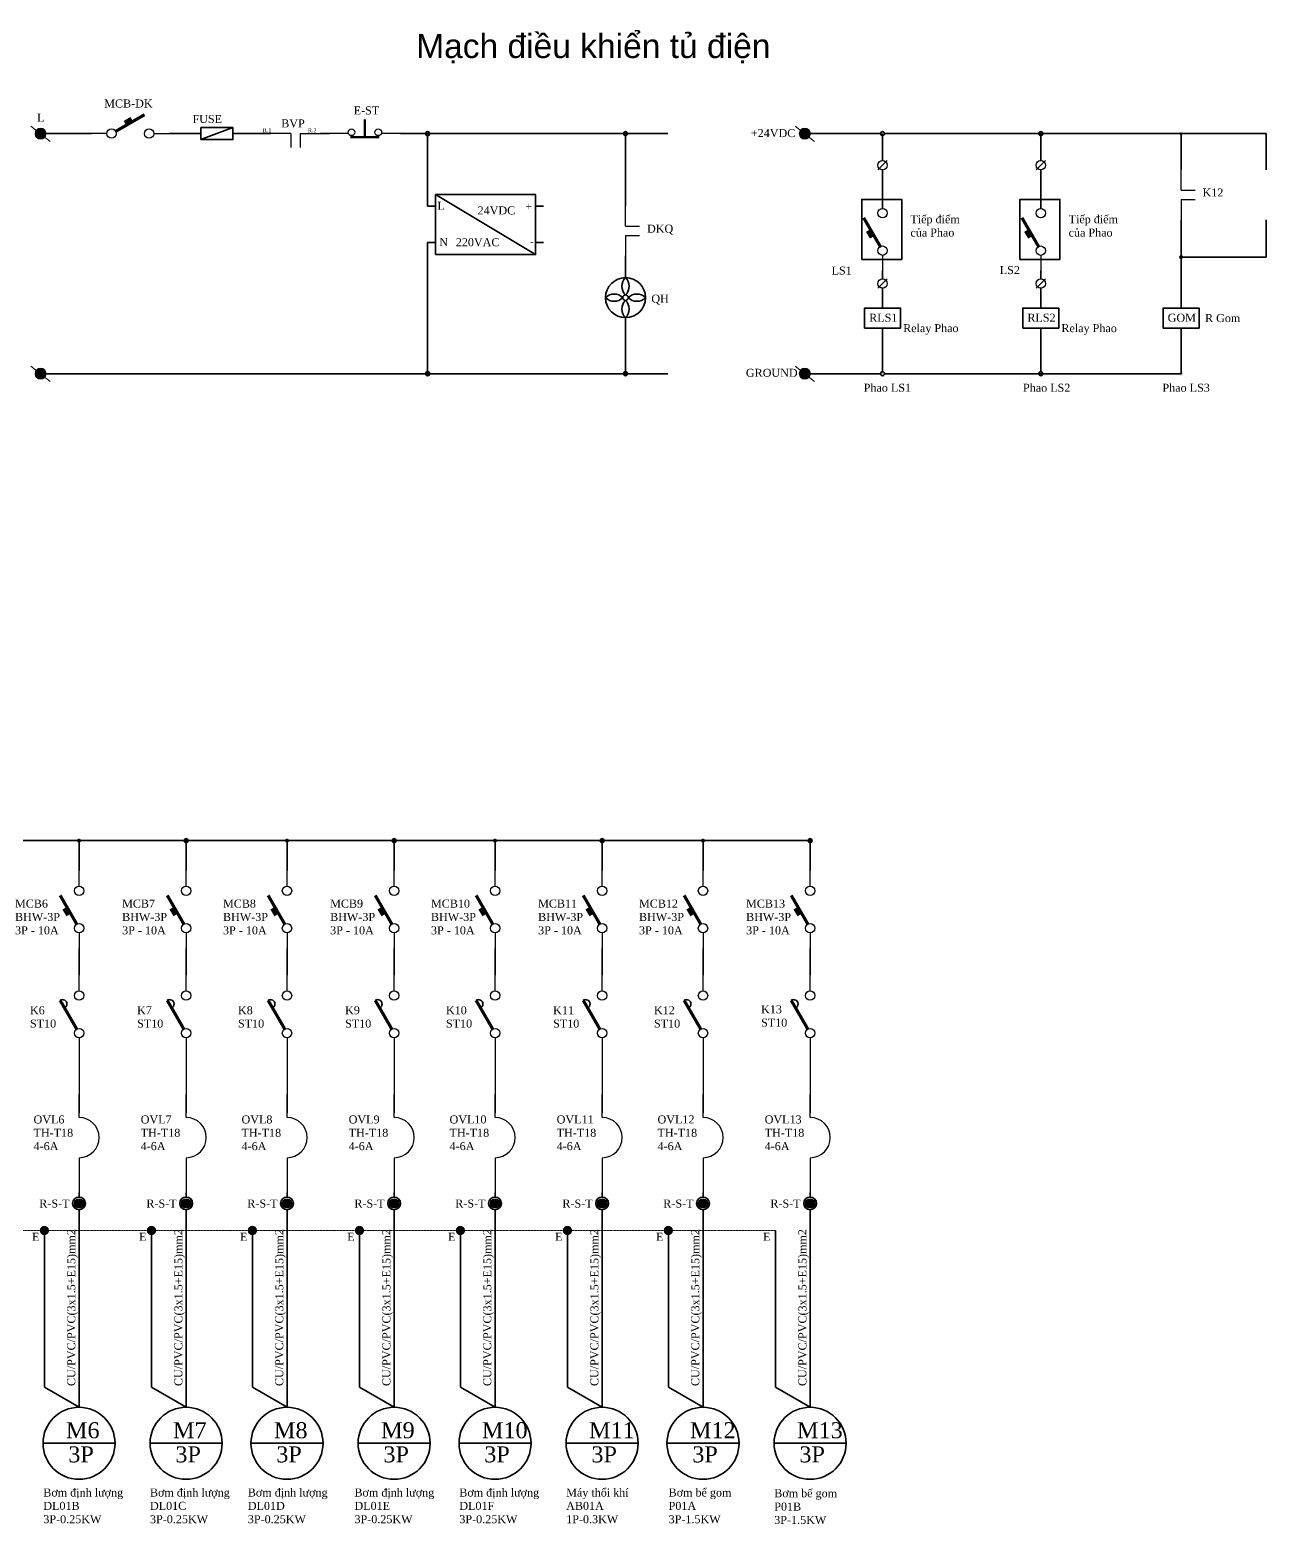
# Model space of a CAD drawing. Header units: millimetres. Extents: x 0 to 19090, y 0 to 12100.
# Drawn here: x 7536 to 10625, y 8278 to 12012 of the extents above; entities that cross this region are included whole.
import ezdxf

# ---------------------------------------------------------------- set-up
doc = ezdxf.new("R2010")
doc.units = ezdxf.units.MM
doc.header["$MEASUREMENT"] = 0
doc.linetypes.add('DASHED', pattern=[0.75, 0.5, -0.25])
doc.linetypes.add('HIDDEN', pattern=[0.375, 0.25, -0.125])
for name, color, linetype in [('0---TBD', 2, 'Continuous'), ('1-DAY', 4, 'DASHED'), ('CHUTO', 3, 'Continuous'), ('MANH', 8, 'Continuous'), ('PHU KIEN', 7, 'Continuous'), ('TBD', 2, 'Continuous')]:
    doc.layers.add(name, color=color, linetype=linetype)
for name, color, linetype, lineweight in [('0---TBD---SD', 2, 'Continuous', 25), ('MAIN', 3, 'Continuous', 15), ('NetDam', 7, 'Continuous', 35), ('NetManh', 7, 'HIDDEN', 13)]:
    doc.layers.add(name, color=color, linetype=linetype, lineweight=lineweight)
doc.styles.get("Standard").update_dxf_attribs({"font": 'arial.ttf'})

# ---------------------------------------------------------------- blocks, each defined once
blk = doc.blocks.new('Nguon24v')
at = {"layer": 'NetDam', "color": 0}
for p, q in [((4330.5, 2590), (4580.5, 2440)), ((4330.5, 2561), (4310.5, 2561)), ((4580.5, 2561), (4600.5, 2561)), ((4330.5, 2470), (4310.5, 2470)), ((4580.5, 2470), (4600.5, 2470))]:
    blk.add_line(p, q, dxfattribs=at)
blk.add_lwpolyline([(4330.5, 2440), (4580.5, 2440), (4580.5, 2590), (4330.5, 2590)], close=True, dxfattribs=at)
at = {"char_height": 20, "attachment_point": 1}
for s, insert in [('{\\fTimes New Roman|b0|i0|c0|p18;L}', (4335, 2571.8)), ('{\\fTimes New Roman|b0|i0|c0|p18;24VDC}', (4435.5, 2560.3)), ('{\\fTimes New Roman|b0|i0|c0|p18;+}', (4555, 2569.8)), ('{\\fTimes New Roman|b0|i0|c0|p18;N}', (4339.5, 2481.3)), ('{\\fTimes New Roman|b0|i0|c0|p18;220VAC}', (4381, 2480.9)), ('{\\fTimes New Roman|b0|i0|c0|p18;-}', (4565.8, 2483.4))]:
    blk.add_mtext_dynamic_manual_height_columns(s, width=136, gutter_width=1, heights=[0], dxfattribs=dict(at, insert=insert))
blk = doc.blocks.new('Nguon24VDC')
at = {"layer": 'NetDam', "color": 0}
blk.add_blockref('Nguon24v', (0, 0), dxfattribs=at)
blk = doc.blocks.new('di2')
at = {"layer": 'TBD', "color": 0}
for p, q in [((0, 500), (0, 625)), ((0, 125), (0, 0))]:
    blk.add_line(p, q, dxfattribs=at)
for points, const_width in [([(-18, 195), (-151, 425)], 25), ([(-88, 266), (-120, 320)], 30)]:
    blk.add_lwpolyline(points, dxfattribs=dict(at, const_width=const_width))
for centre in [(0, 462), (0, 162)]:
    blk.add_circle(centre, 37.5, dxfattribs=at)
blk = doc.blocks.new('TDM')
at = {"layer": '0---TBD---SD', "color": 7}
for p, q in [((334849, 442398), (334849, 442782)), ((334849, 442398), (335027, 442398)), ((334938, 442398), (335115, 442398)), ((334849, 442221), (334849, 441837)), ((334849, 442221), (335027, 442221)), ((334938, 442221), (335115, 442221))]:
    blk.add_line(p, q, dxfattribs=at)

msp = doc.modelspace()

# ---------------------------------------------------------------- hatches: boundary and pattern name
at = {"layer": 'NetDam'}
h = msp.add_hatch(color=256, dxfattribs=at)
h.dxf.hatch_style = 1
h.paths.add_polyline_path([(7551.5, 11760.7), (7572.9, 11743.5, 0.179913), (7576.2, 11752.5, 0.722077)])
h.paths.add_polyline_path([(7551.5, 11760.7, 0.161389), (7548.8, 11752.5, 0.695041), (7572.9, 11743.5)])
h = msp.add_hatch(color=256, dxfattribs=at)
h.dxf.hatch_style = 1
h.paths.add_polyline_path([(9461.3, 11760.7), (9482.7, 11743.5, 0.179913), (9486.1, 11752.5, 0.722077)])
h.paths.add_polyline_path([(9461.3, 11760.7, 0.161389), (9458.6, 11752.5, 0.695041), (9482.7, 11743.5)])
h = msp.add_hatch(color=256, dxfattribs=at)
h.dxf.hatch_style = 1
h.paths.add_polyline_path([(8529.7, 11157.5), (8529.7, 11152.5), (8534.7, 11152.5, 0.414214)])
h.paths.add_polyline_path([(8534.7, 11152.5), (8524.7, 11152.5, 1)])
h.paths.add_polyline_path([(8529.7, 11157.5, 0.414214), (8524.7, 11152.5), (8529.7, 11152.5)])
h.paths.add_polyline_path([(9024.3, 11157.5, 0.414214), (9019.3, 11152.5), (9024.3, 11152.5)])
h.paths.add_polyline_path([(9024.3, 11157.5), (9024.3, 11152.5), (9029.3, 11152.5, 0.414214)])
h.paths.add_polyline_path([(9029.3, 11152.5), (9019.3, 11152.5, 1)])
h.paths.add_polyline_path([(9019.3, 11752.5), (9029.3, 11752.5, 1)])
h.paths.add_polyline_path([(9024.3, 11752.5), (9019.3, 11752.5, 0.414214), (9024.3, 11747.5)])
h.paths.add_polyline_path([(9029.3, 11752.5), (9024.3, 11752.5), (9024.3, 11747.5, 0.414214)])
h.paths.add_polyline_path([(8524.7, 11752.5), (8534.7, 11752.5, 1)])
h.paths.add_polyline_path([(8529.7, 11752.5), (8524.7, 11752.5, 0.414214), (8529.7, 11747.5)])
h.paths.add_polyline_path([(8534.7, 11752.5), (8529.7, 11752.5), (8529.7, 11747.5, 0.414214)])
h = msp.add_hatch(color=256, dxfattribs=at)
h.dxf.hatch_style = 1
h.paths.add_polyline_path([(9671.6, 11152.5, 1), (9661.6, 11152.5, 1)])
h.paths.add_polyline_path([(9671.6, 11752.5, 1), (9661.6, 11752.5, 1)])
h = msp.add_hatch(color=256, dxfattribs=at)
h.dxf.hatch_style = 1
h.paths.add_polyline_path([(10067, 11152.5, 1), (10057, 11152.5, 1)])
h.paths.add_polyline_path([(10067, 11752.5, 1), (10057, 11752.5, 1)])
h = msp.add_hatch(color=256, dxfattribs=at)
h.dxf.hatch_style = 1
h.paths.add_polyline_path([(10417.5, 11152.5, 1), (10407.5, 11152.5, 1)])
h.paths.add_polyline_path([(10417.5, 11752.5, 1), (10407.5, 11752.5, 1)])
h = msp.add_hatch(color=256, dxfattribs=at)
h.dxf.hatch_style = 1
h.paths.add_polyline_path([(10417.5, 11152.5, 1), (10407.5, 11152.5, 1)])
h.paths.add_polyline_path([(10417.5, 11752.5, 1), (10407.5, 11752.5, 1)])
h = msp.add_hatch(color=256, dxfattribs=at)
h.dxf.hatch_style = 1
h.paths.add_polyline_path([(10417.5, 11444, 1), (10407.5, 11444, 1)])
h = msp.add_hatch(color=256, dxfattribs=at)
h.dxf.hatch_style = 1
h.paths.add_polyline_path([(7551.5, 11160.7), (7572.9, 11143.5, 0.179913), (7576.2, 11152.5, 0.722077)])
h.paths.add_polyline_path([(7551.5, 11160.7, 0.161389), (7548.8, 11152.5, 0.695041), (7572.9, 11143.5)])
h = msp.add_hatch(color=256, dxfattribs=at)
h.dxf.hatch_style = 1
h.paths.add_polyline_path([(9461.3, 11160.7), (9482.7, 11143.5, 0.179913), (9486.1, 11152.5, 0.722077)])
h.paths.add_polyline_path([(9461.3, 11160.7, 0.161389), (9458.6, 11152.5, 0.695041), (9482.7, 11143.5)])
h = msp.add_hatch(color=256, dxfattribs=at)
h.dxf.hatch_style = 1
h.paths.add_polyline_path([(7653.7, 9985.5), (7663.7, 9985.5, 1)])
h.paths.add_polyline_path([(7663.7, 9985.5), (7658.7, 9985.5), (7658.7, 9980.5, 0.414214)])
h.paths.add_polyline_path([(7658.7, 9985.5), (7653.7, 9985.5, 0.414214), (7658.7, 9980.5)])
h = msp.add_hatch(color=256, dxfattribs=at)
h.dxf.hatch_style = 1
h.paths.add_polyline_path([(7921.4, 9985.5), (7931.4, 9985.5, 1)])
h.paths.add_polyline_path([(7931.4, 9985.5), (7926.4, 9985.5), (7926.4, 9980.5, 0.414214)])
h.paths.add_polyline_path([(7926.4, 9985.5), (7921.4, 9985.5, 0.414214), (7926.4, 9980.5)])
h = msp.add_hatch(color=256, dxfattribs=at)
h.dxf.hatch_style = 1
h.paths.add_polyline_path([(8173.4, 9985.5), (8183.4, 9985.5, 1)])
h.paths.add_polyline_path([(8183.4, 9985.5), (8178.4, 9985.5), (8178.4, 9980.5, 0.414214)])
h.paths.add_polyline_path([(8178.4, 9985.5), (8173.4, 9985.5, 0.414214), (8178.4, 9980.5)])
h = msp.add_hatch(color=256, dxfattribs=at)
h.dxf.hatch_style = 1
h.paths.add_polyline_path([(8441.1, 9985.5), (8451.1, 9985.5, 1)])
h.paths.add_polyline_path([(8451.1, 9985.5), (8446.1, 9985.5), (8446.1, 9980.5, 0.414214)])
h.paths.add_polyline_path([(8446.1, 9985.5), (8441.1, 9985.5, 0.414214), (8446.1, 9980.5)])
h = msp.add_hatch(color=256, dxfattribs=at)
h.dxf.hatch_style = 1
h.paths.add_polyline_path([(8693.2, 9985.5), (8703.2, 9985.5, 1)])
h.paths.add_polyline_path([(8703.2, 9985.5), (8698.2, 9985.5), (8698.2, 9980.5, 0.414214)])
h.paths.add_polyline_path([(8698.2, 9985.5), (8693.2, 9985.5, 0.414214), (8698.2, 9980.5)])
h = msp.add_hatch(color=256, dxfattribs=at)
h.dxf.hatch_style = 1
h.paths.add_polyline_path([(8960.8, 9985.5), (8970.8, 9985.5, 1)])
h.paths.add_polyline_path([(8970.8, 9985.5), (8965.8, 9985.5), (8965.8, 9980.5, 0.414214)])
h.paths.add_polyline_path([(8965.8, 9985.5), (8960.8, 9985.5, 0.414214), (8965.8, 9980.5)])
h = msp.add_hatch(color=256, dxfattribs=at)
h.dxf.hatch_style = 1
h.paths.add_polyline_path([(9212.9, 9985.5), (9222.9, 9985.5, 1)])
h.paths.add_polyline_path([(9222.9, 9985.5), (9217.9, 9985.5), (9217.9, 9980.5, 0.414214)])
h.paths.add_polyline_path([(9217.9, 9985.5), (9212.9, 9985.5, 0.414214), (9217.9, 9980.5)])
h = msp.add_hatch(color=256, dxfattribs=at)
h.dxf.hatch_style = 1
h.paths.add_polyline_path([(9480.6, 9985.5), (9490.6, 9985.5, 1)])
h.paths.add_polyline_path([(9490.6, 9985.5), (9485.6, 9985.5), (9485.6, 9980.5, 0.414214)])
h.paths.add_polyline_path([(9485.6, 9985.5), (9480.6, 9985.5, 0.414214), (9485.6, 9980.5)])
h = msp.add_hatch(color=256, dxfattribs=at)
h.dxf.hatch_style = 1
h.paths.add_polyline_path([(7670.4, 9079, 1), (7647, 9079, 1)])
h = msp.add_hatch(color=256, dxfattribs=at)
h.dxf.hatch_style = 1
h.paths.add_polyline_path([(7938.1, 9079, 1), (7914.6, 9079, 1)])
h = msp.add_hatch(color=256, dxfattribs=at)
h.dxf.hatch_style = 1
h.paths.add_polyline_path([(8190.2, 9079, 1), (8166.7, 9079, 1)])
h = msp.add_hatch(color=256, dxfattribs=at)
h.dxf.hatch_style = 1
h.paths.add_polyline_path([(8457.8, 9079, 1), (8434.4, 9079, 1)])
h = msp.add_hatch(color=256, dxfattribs=at)
h.dxf.hatch_style = 1
h.paths.add_polyline_path([(8709.9, 9079, 1), (8686.5, 9079, 1)])
h = msp.add_hatch(color=256, dxfattribs=at)
h.dxf.hatch_style = 1
h.paths.add_polyline_path([(8977.6, 9079, 1), (8954.1, 9079, 1)])
h = msp.add_hatch(color=256, dxfattribs=at)
h.dxf.hatch_style = 1
h.paths.add_polyline_path([(9229.6, 9079, 1), (9206.2, 9079, 1)])
h = msp.add_hatch(color=256, dxfattribs=at)
h.dxf.hatch_style = 1
h.paths.add_polyline_path([(9497.3, 9079, 1), (9473.8, 9079, 1)])
h = msp.add_hatch(color=256, dxfattribs=at)
h.dxf.hatch_style = 1
h.paths.add_polyline_path([(7583.8, 9011.3, 1), (7560.4, 9011.3, 1)])
h = msp.add_hatch(color=256, dxfattribs=at)
h.dxf.hatch_style = 1
h.paths.add_polyline_path([(7851.5, 9011.3, 1), (7828, 9011.3, 1)])
h = msp.add_hatch(color=256, dxfattribs=at)
h.dxf.hatch_style = 1
h.paths.add_polyline_path([(8103.6, 9011.3, 1), (8080.1, 9011.3, 1)])
h = msp.add_hatch(color=256, dxfattribs=at)
h.dxf.hatch_style = 1
h.paths.add_polyline_path([(8371.2, 9011.3, 1), (8347.8, 9011.3, 1)])
h = msp.add_hatch(color=256, dxfattribs=at)
h.dxf.hatch_style = 1
h.paths.add_polyline_path([(8623.3, 9011.3, 1), (8599.9, 9011.3, 1)])
h = msp.add_hatch(color=256, dxfattribs=at)
h.dxf.hatch_style = 1
h.paths.add_polyline_path([(8890.9, 9011.3, 1), (8867.5, 9011.3, 1)])
h = msp.add_hatch(color=256, dxfattribs=at)
h.dxf.hatch_style = 1
h.paths.add_polyline_path([(9143, 9011.3, 1), (9119.6, 9011.3, 1)])

# ---------------------------------------------------------------- linework, layer by layer
at = {"layer": '0---TBD', "color": 2}
for p, q in [((8332, 11752.5), (8284.5, 11752.5)), ((8461.8, 11752.7), (8414.3, 11752.7))]:
    msp.add_line(p, q, dxfattribs=at)
at = {"layer": '0---TBD', "const_width": 5.57}
for points in [[(8373.1, 11787.9), (8373.1, 11743.8)], [(8336.9, 11743.8), (8409.3, 11743.8)]]:
    msp.add_lwpolyline(points, dxfattribs=at)
at = {"layer": '0---TBD', "color": 7}
for centre in [(8339.7, 11755.7), (8406.5, 11755.7)]:
    msp.add_circle(centre, 8.35, dxfattribs=at)
at = {"layer": 'CHUTO', "color": 7}
for p, q in [((7658.7, 9293.9), (7658.7, 9350.1)), ((7926.4, 9293.9), (7926.4, 9350.1)), ((8178.4, 9293.9), (8178.4, 9350.1)), ((8446.1, 9293.9), (8446.1, 9350.1)), ((8698.2, 9293.9), (8698.2, 9350.1)), ((8965.8, 9293.9), (8965.8, 9350.1)), ((9217.9, 9293.9), (9217.9, 9350.1)), ((9485.6, 9293.9), (9485.6, 9350.1)), ((7658.7, 9193.2), (7658.7, 9095.3)), ((7926.4, 9193.2), (7926.4, 9095.3)), ((8178.4, 9193.2), (8178.4, 9095.3)), ((8446.1, 9193.2), (8446.1, 9095.3)), ((8698.2, 9193.2), (8698.2, 9095.3)), ((8965.8, 9193.2), (8965.8, 9095.3)), ((9217.9, 9193.2), (9217.9, 9095.3)), ((9485.6, 9193.2), (9485.6, 9095.3))]:
    msp.add_line(p, q, dxfattribs=at)
at = {"layer": 'MAIN', "color": 7}
for p, q in [((7538.4, 11771.2), (7586.2, 11732.9)), ((9448.2, 11771.2), (9496.1, 11732.9)), ((7538.4, 11171.2), (7586.2, 11132.9)), ((9448.2, 11171.2), (9496.1, 11132.9))]:
    msp.add_line(p, q, dxfattribs=at)
for centre in [(7562.5, 11752.5), (9472.3, 11752.5), (7562.5, 11152.5), (9472.3, 11152.5)]:
    msp.add_circle(centre, 13.8, dxfattribs=at)
at = {"layer": 'MANH', "color": 7, "ltscale": 100}
for centre in [(7658.7, 9243.5), (7926.4, 9243.5), (8178.4, 9243.5), (8446.1, 9243.5), (8698.2, 9243.5), (8965.8, 9243.5), (9217.9, 9243.5), (9485.6, 9243.5)]:
    msp.add_arc(centre, 50.3, 270, 90, dxfattribs=at)
at = {"layer": 'NetDam'}
for p, q in [((7963.3, 11737.5), (8043.3, 11767.5)), ((7963.3, 11752.5), (7953.3, 11752.5)), ((8043.3, 11752.5), (8137.2, 11752.5))]:
    msp.add_line(p, q, dxfattribs=at)
at = {"layer": 'NetDam', "color": 0}
for p, q in [((7689.5, 11752.5), (7572.9, 11752.5)), ((7953.3, 11752.5), (7884.8, 11752.5)), ((8262.1, 11752.5), (8284.5, 11752.5)), ((8461.8, 11752.7), (8468.1, 11752.5)), ((8468.1, 11752.5), (9129.8, 11752.5)), ((8529.7, 11571.2), (8529.7, 11752.5)), ((9024.3, 11571.8), (9024.3, 11752.5)), ((9486.1, 11752.5), (9661.6, 11752.5)), ((9666.6, 11752.5), (9666.6, 11705.2)), ((9671.6, 11752.5), (9786.1, 11752.5)), ((9786.1, 11752.5), (10625, 11752.5)), ((10062, 11752.5), (10062, 11705.2)), ((10412.5, 11752.5), (10412.5, 11662.1)), ((10625, 11752.5), (10625, 11662.1)), ((9666.6, 11685.2), (9666.6, 11705.2)), ((10062, 11685.2), (10062, 11705.2)), ((9654.9, 11661.8), (9678.3, 11685.2)), ((9666.6, 11661.8), (9666.6, 11641.8)), ((10050.3, 11661.8), (10073.7, 11685.2)), ((10062, 11661.8), (10062, 11641.8)), ((9666.6, 11565.6), (9666.6, 11641.8)), ((10062, 11565.6), (10062, 11641.8)), ((10412.5, 11537.2), (10412.5, 11346.4)), ((10625, 11537.2), (10625, 11443.5)), ((8529.7, 11480.2), (8529.7, 11152.5)), ((9024.3, 11446.9), (9024.3, 11392.5)), ((10625, 11443.5), (10412.5, 11443.5)), ((9654.9, 11365.9), (9678.3, 11389.3)), ((9666.6, 11389.3), (9666.6, 11409.3)), ((10050.3, 11365.9), (10073.7, 11389.3)), ((10062, 11389.3), (10062, 11409.3)), ((9666.6, 11365.9), (9666.6, 11345.9)), ((10062, 11365.9), (10062, 11345.9)), ((9666.6, 11316.4), (9666.6, 11346.4)), ((10062, 11316.4), (10062, 11346.4)), ((10412.5, 11316.4), (10412.5, 11346.4)), ((9024.3, 11292.5), (9024.3, 11152.5)), ((9666.6, 11266.4), (9666.6, 11157.5)), ((10062, 11266.4), (10062, 11157.5)), ((10412.5, 11266.4), (10412.5, 11152.5)), ((8299.6, 11152.5), (7562.5, 11152.5)), ((8468.1, 11152.5), (8299.6, 11152.5)), ((8468.1, 11152.5), (9129.8, 11152.5)), ((9486.1, 11152.5), (9661.6, 11152.5)), ((9671.6, 11152.5), (9786.1, 11152.5)), ((9786.1, 11152.5), (10412.5, 11152.5)), ((7139, 9985.5), (7658.7, 9985.5)), ((7658.7, 9911.2), (7658.7, 9985.5)), ((7658.7, 9985.5), (8178.4, 9985.5)), ((7926.4, 9911.2), (7926.4, 9985.5)), ((8178.4, 9911.2), (8178.4, 9985.5)), ((8178.4, 9985.5), (8698.2, 9985.5)), ((8446.1, 9911.2), (8446.1, 9985.5)), ((8698.2, 9911.2), (8698.2, 9985.5)), ((8698.2, 9985.5), (9217.9, 9985.5)), ((8965.8, 9911.2), (8965.8, 9985.5)), ((9217.9, 9911.2), (9217.9, 9985.5)), ((9217.9, 9985.5), (9480.6, 9985.5)), ((9485.6, 9911.2), (9485.6, 9985.5)), ((7658.7, 9715.9), (7658.7, 9649)), ((7926.4, 9715.9), (7926.4, 9649)), ((8178.4, 9715.9), (8178.4, 9649)), ((8446.1, 9715.9), (8446.1, 9649)), ((8698.2, 9715.9), (8698.2, 9649)), ((8965.8, 9715.9), (8965.8, 9649)), ((9217.9, 9715.9), (9217.9, 9649)), ((9485.6, 9715.9), (9485.6, 9649)), ((7658.7, 9095), (7658.7, 9105)), ((7926.4, 9095), (7926.4, 9105)), ((8178.4, 9095), (8178.4, 9105)), ((8446.1, 9095), (8446.1, 9105)), ((8698.2, 9095), (8698.2, 9105)), ((8965.8, 9095), (8965.8, 9105)), ((9217.9, 9095), (9217.9, 9105)), ((9485.6, 9095), (9485.6, 9105)), ((7658.7, 9063), (7658.7, 8569.5)), ((7926.4, 9063), (7926.4, 8569.5)), ((8178.4, 9063), (8178.4, 8569.5)), ((8446.1, 9063), (8446.1, 8569.5)), ((8698.2, 9063), (8698.2, 8569.5)), ((8965.8, 9063), (8965.8, 8569.5)), ((9217.9, 9063), (9217.9, 8569.5)), ((9485.6, 9063), (9485.6, 8569.5)), ((7572.1, 9007), (7572.1, 9011.3)), ((7572.1, 8619.5), (7572.1, 9011.3)), ((7572.1, 9011.3), (7572.1, 9011.3)), ((7839.8, 9007), (7839.8, 9011.3)), ((7839.8, 8619.5), (7839.8, 9011.3)), ((8091.8, 9007), (8091.8, 9011.3)), ((8091.8, 8619.5), (8091.8, 9011.3)), ((8091.8, 9011.3), (8091.8, 9011.3)), ((8359.5, 9007), (8359.5, 9011.3)), ((8359.5, 8619.5), (8359.5, 9011.3)), ((8611.6, 9007), (8611.6, 9011.3)), ((8611.6, 8619.5), (8611.6, 9011.3)), ((8611.6, 9011.3), (8611.6, 9011.3)), ((8879.2, 9007), (8879.2, 9011.3)), ((8879.2, 8619.5), (8879.2, 9011.3)), ((9131.3, 9007), (9131.3, 9011.3)), ((9131.3, 8619.5), (9131.3, 9011.3)), ((9131.3, 9011.3), (9131.3, 9011.3)), ((9399, 9007), (9399, 9011.3)), ((9399, 8619.5), (9399, 9011.3)), ((9399, 9011.3), (9399, 8999.5)), ((7658.7, 8569.5), (7658.7, 8689.5)), ((7926.4, 8569.5), (7926.4, 8689.5)), ((8178.4, 8569.5), (8178.4, 8689.5)), ((8446.1, 8569.5), (8446.1, 8689.5)), ((8698.2, 8569.5), (8698.2, 8689.5)), ((8965.8, 8569.5), (8965.8, 8689.5)), ((9217.9, 8569.5), (9217.9, 8689.5)), ((9485.6, 8569.5), (9485.6, 8689.5)), ((7658.7, 8569.5), (7572.1, 8619.5)), ((7926.4, 8569.5), (7839.8, 8619.5)), ((8178.4, 8569.5), (8091.8, 8619.5)), ((8446.1, 8569.5), (8359.5, 8619.5)), ((8698.2, 8569.5), (8611.6, 8619.5)), ((8965.8, 8569.5), (8879.2, 8619.5)), ((9217.9, 8569.5), (9131.3, 8619.5)), ((9485.6, 8569.5), (9399, 8619.5)), ((7568.7, 8479.5), (7748.7, 8479.5)), ((7836.4, 8479.5), (8016.4, 8479.5)), ((8088.4, 8479.5), (8268.4, 8479.5)), ((8356.1, 8479.5), (8536.1, 8479.5)), ((8608.2, 8479.5), (8788.2, 8479.5)), ((8875.8, 8479.5), (9055.8, 8479.5)), ((9127.9, 8479.5), (9307.9, 8479.5)), ((9395.6, 8479.5), (9575.6, 8479.5))]:
    msp.add_line(p, q, dxfattribs=at)
at = {"layer": 'NetDam'}
msp.add_lwpolyline([(7963.3, 11737.5), (8043.3, 11737.5), (8043.3, 11767.5), (7963.3, 11767.5)], close=True, dxfattribs=at)
at = {"layer": 'NetDam', "color": 0}
for points in [[(9614.4, 11438.1), (9714.4, 11438.1), (9714.4, 11588.1), (9614.4, 11588.1)], [(10009.8, 11438.1), (10109.8, 11438.1), (10109.8, 11588.1), (10009.8, 11588.1)], [(9621.6, 11266.4), (9711.6, 11266.4), (9711.6, 11316.4), (9621.6, 11316.4)], [(10017, 11266.4), (10107, 11266.4), (10107, 11316.4), (10017, 11316.4)], [(10367.5, 11266.4), (10457.5, 11266.4), (10457.5, 11316.4), (10367.5, 11316.4)]]:
    msp.add_lwpolyline(points, close=True, dxfattribs=at)
for centre, radius in [((8529.7, 11752.5), 5), ((9024.3, 11752.5), 5), ((9666.6, 11752.5), 5), ((10062, 11752.5), 5), ((9024.3, 11342.5), 50), ((9024.3, 11342.5), 7), ((8529.7, 11152.5), 5), ((9024.3, 11152.5), 5), ((9666.6, 11152.5), 5), ((10062, 11152.5), 5), ((7658.7, 9079), 16), ((7926.4, 9079), 16), ((8178.4, 9079), 16), ((8446.1, 9079), 16), ((8698.2, 9079), 16), ((8965.8, 9079), 16), ((9217.9, 9079), 16), ((9485.6, 9079), 16), ((7658.7, 8479.5), 90), ((7926.4, 8479.5), 90), ((8178.4, 8479.5), 90), ((8446.1, 8479.5), 90), ((8698.2, 8479.5), 90), ((8965.8, 8479.5), 90), ((9217.9, 8479.5), 90), ((9485.6, 8479.5), 90)]:
    msp.add_circle(centre, radius, dxfattribs=at)
at = {"layer": 'NetDam'}
for centre in [(7926.4, 9985.5), (8446.1, 9985.5), (8965.8, 9985.5), (9485.6, 9985.5)]:
    msp.add_circle(centre, 5, dxfattribs=at)
at = {"layer": 'NetDam', "color": 0}
for centre, radius, start, end in [((9045.2, 11371), 30, 134.22, 225.78), ((9003.3, 11371), 30, 314.22, 45.78), ((8995.8, 11321.6), 30, 44.22, 135.78), ((8995.8, 11363.4), 30, 224.22, 315.78), ((9045.2, 11314), 30, 134.22, 225.78), ((9003.3, 11314), 30, 314.22, 45.78), ((9052.8, 11321.6), 30, 44.22, 135.78), ((9052.8, 11363.4), 30, 224.22, 315.78), ((7617.5, 9577.2), 11.1, 297.2081, 122.7919), ((7885.1, 9577.2), 11.1, 297.2081, 122.7919), ((8137.2, 9577.2), 11.1, 297.2081, 122.7919), ((8404.9, 9577.2), 11.1, 297.2081, 122.7919), ((8656.9, 9577.2), 11.1, 297.2081, 122.7919), ((8924.6, 9577.2), 11.1, 297.2081, 122.7919), ((9176.7, 9577.2), 11.1, 297.2081, 122.7919), ((9444.3, 9577.2), 11.1, 297.2081, 122.7919)]:
    msp.add_arc(centre, radius, start, end, dxfattribs=at)
at = {"layer": 'NetManh', "color": 0, "linetype": 'HIDDEN'}
msp.add_line((6280.5, 9011.3), (9399, 9011.3), dxfattribs=at)
at = {"layer": 'TBD', "color": 0}
for p, q in [((7658.7, 9609.9), (7658.7, 9649)), ((7926.4, 9609.9), (7926.4, 9649)), ((8178.4, 9609.9), (8178.4, 9649)), ((8446.1, 9609.9), (8446.1, 9649)), ((8698.2, 9609.9), (8698.2, 9649)), ((8965.8, 9609.9), (8965.8, 9649)), ((9217.9, 9609.9), (9217.9, 9649)), ((9485.6, 9609.9), (9485.6, 9649)), ((7658.7, 9492.7), (7658.7, 9305.4)), ((7926.4, 9492.7), (7926.4, 9305.4)), ((8178.4, 9492.7), (8178.4, 9305.4)), ((8446.1, 9492.7), (8446.1, 9305.4)), ((8698.2, 9492.7), (8698.2, 9305.4)), ((8965.8, 9492.7), (8965.8, 9305.4)), ((9217.9, 9492.7), (9217.9, 9305.4)), ((9485.6, 9492.7), (9485.6, 9305.4))]:
    msp.add_line(p, q, dxfattribs=at)
at = {"layer": 'TBD', "color": 0, "const_width": 7.81}
for points in [[(7652.9, 9514.7), (7611.5, 9586.5)], [(7920.6, 9514.7), (7879.1, 9586.5)], [(8172.7, 9514.7), (8131.2, 9586.5)], [(8440.3, 9514.7), (8398.9, 9586.5)], [(8692.4, 9514.7), (8650.9, 9586.5)], [(8960.1, 9514.7), (8918.6, 9586.5)], [(9212.1, 9514.7), (9170.7, 9586.5)], [(9479.8, 9514.7), (9438.3, 9586.5)]]:
    msp.add_lwpolyline(points, dxfattribs=at)
at = {"layer": 'TBD', "color": 0}
for centre in [(9666.6, 11673.5), (10062, 11673.5), (9666.6, 11377.6), (10062, 11377.6), (7658.7, 9598.2), (7926.4, 9598.2), (8178.4, 9598.2), (8446.1, 9598.2), (8698.2, 9598.2), (8965.8, 9598.2), (9217.9, 9598.2), (9485.6, 9598.2), (7658.7, 9504.5), (7926.4, 9504.5), (8178.4, 9504.5), (8446.1, 9504.5), (8698.2, 9504.5), (8965.8, 9504.5), (9217.9, 9504.5), (9485.6, 9504.5), (7658.7, 9079), (7926.4, 9079), (8178.4, 9079), (8446.1, 9079), (8698.2, 9079), (8965.8, 9079), (9217.9, 9079), (9485.6, 9079)]:
    msp.add_circle(centre, 11.7, dxfattribs=at)

# ---------------------------------------------------------------- block references
at = {"layer": '1-DAY', "color": 0, "xscale": 0.312500000007276, "yscale": 0.312500000007276, "zscale": 0.312500000007276, "rotation": 270}
msp.add_blockref('di2', (7689.5, 11752.5), dxfattribs=at)
at = {"layer": '1-DAY', "color": 0, "xscale": 0.312500000007276, "yscale": 0.312500000007276, "zscale": 0.312500000007276}
for p in [(9666.6, 11409.3), (10062, 11409.3), (7658.7, 9715.9), (7926.4, 9715.9), (8178.4, 9715.9), (8446.1, 9715.9), (8698.2, 9715.9), (8965.8, 9715.9), (9217.9, 9715.9), (9485.6, 9715.9)]:
    msp.add_blockref('di2', p, dxfattribs=at)
at = {"layer": 'NetDam', "color": 0}
msp.add_blockref('Nguon24VDC', (4219.2, 9010.2), dxfattribs=at)
at = {"layer": 'PHU KIEN', "color": 9, "xscale": 0.1322222222090932, "yscale": 0.1322222222090932, "zscale": 0.1322222222090932, "rotation": 270}
msp.add_blockref('TDM', (-50283.4, 56027.1), dxfattribs=at)
at = {"layer": 'PHU KIEN', "color": 9, "xscale": 0.1322222222090932, "yscale": 0.1322222222090932, "zscale": 0.1322222222090932}
for p in [(-33862, -46883.4), (-35250.3, -46973.8)]:
    msp.add_blockref('TDM', p, dxfattribs=at)

# ---------------------------------------------------------------- texts
at = {"attachment_point": 1}
for s, width, insert, char_height in [('Mạch điều khiển tủ điện', 908.662, (8501.1, 12001.3), 60), ('{\\fTimes New Roman|b0|i0|c0|p18;L}', 136, (7553.7, 11802.1), 20), ('{\\fTimes New Roman|b0|i0|c0|p18;E-ST}', 136, (8345, 11820.4), 20), ('{\\fTimes New Roman|b0|i0|c0|p18;FUSE}', 136, (7942.2, 11799), 20), ('{\\fTimes New Roman|b0|i0|c0|p18;R.1}', 26.258, (8117.7, 11765.9), 10), ('{\\fTimes New Roman|b0|i0|c0|p18;BVP}', 136, (8164, 11788), 20), ('{\\fTimes New Roman|b0|i0|c0|p18;R.2}', 26.258, (8230.5, 11765.7), 10), ('{\\fTimes New Roman|b0|i0|c0|p18;+24VDC}', 136, (9337.5, 11763.8), 20), ('{\\fTimes New Roman|b0|i0|c0|p18;K12}', 136, (10466.2, 11615.3), 20), ('{\\fTimes New Roman|b0|i0|c0|p18;Tiếp điểm của Phao}', 136, (9736.1, 11548.5), 20), ('{\\fTimes New Roman|b0|i0|c0|p18;Tiếp điểm của Phao}', 136, (10131.5, 11548.5), 20), ('{\\fTimes New Roman|b0|i0|c0|p18;DKQ}', 136, (9078, 11524.9), 20), ('{\\fTimes New Roman|b0|i0|c0|p18;LS1}', 136, (9539.2, 11420.2), 20), ('{\\fTimes New Roman|b0|i0|c0|p18;LS2}', 136, (9959.5, 11421.4), 20), ('{\\fTimes New Roman|b0|i0|c0|p18;QH}', 136, (9088.9, 11350), 20), ('{\\fTimes New Roman|b0|i0|c0|p18;RLS1}', 136, (9633.1, 11302.4), 20), ('{\\fTimes New Roman|b0|i0|c0|p18;Relay Phao}', 136, (9718.1, 11276.3), 20), ('{\\fTimes New Roman|b0|i0|c0|p18;RLS2}', 136, (10028.5, 11302.4), 20), ('{\\fTimes New Roman|b0|i0|c0|p18;Relay Phao}', 136, (10113.5, 11276.3), 20), ('{\\fTimes New Roman|b0|i0|c0|p18;GOM}', 136, (10379, 11302.4), 20), ('{\\fTimes New Roman|b0|i0|c0|p18;R Gom}', 136, (10472.4, 11301.5), 20), ('{\\fTimes New Roman|b0|i0|c0|p18;GROUND}', 136, (9325.1, 11164.7), 20), ('{\\fTimes New Roman|b0|i0|c0|p18;Phao LS1}', 136, (9619.5, 11127.4), 20), ('{\\fTimes New Roman|b0|i0|c0|p18;Phao LS2}', 136, (10017.5, 11127.4), 20), ('{\\fTimes New Roman|b0|i0|c0|p18;Phao LS3}', 136, (10366, 11127.4), 20), ('{\\fTimes New Roman|b0|i0|c0|p18;E}', 136, (7541.3, 9005.5), 20), ('{\\fTimes New Roman|b0|i0|c0|p18;E}', 136, (7808.9, 9005.5), 20), ('{\\fTimes New Roman|b0|i0|c0|p18;E}', 136, (8061, 9005.5), 20), ('{\\fTimes New Roman|b0|i0|c0|p18;E}', 136, (8328.7, 9005.5), 20), ('{\\fTimes New Roman|b0|i0|c0|p18;E}', 136, (8580.7, 9005.5), 20), ('{\\fTimes New Roman|b0|i0|c0|p18;E}', 136, (8848.4, 9005.5), 20), ('{\\fTimes New Roman|b0|i0|c0|p18;E}', 136, (9100.5, 9005.5), 20), ('{\\fTimes New Roman|b0|i0|c0|p18;E}', 136, (9368.1, 9005.5), 20)]:
    msp.add_mtext_dynamic_manual_height_columns(s, width=width, gutter_width=1, heights=[0], dxfattribs=dict(at, insert=insert, char_height=char_height))
at = {"color": 0, "attachment_point": 1}
for s, width, insert, char_height in [('{\\fTimes New Roman|b0|i0|c0|p18;\\C256;MCB-DK}', 136, (7721.7, 11837.7), 20), ('{\\fTimes New Roman|b0|i0|c0|p18;\\C256;MCB6\\PBHW-3P\\P3P - 10A}', 136, (7498.8, 9838.2), 20), ('{\\fTimes New Roman|b0|i0|c0|p18;\\C256;MCB7\\PBHW-3P\\P3P - 10A}', 136, (7766.4, 9838.2), 20), ('{\\fTimes New Roman|b0|i0|c0|p18;\\C256;MCB8\\PBHW-3P\\P3P - 10A}', 136, (8018.5, 9838.2), 20), ('{\\fTimes New Roman|b0|i0|c0|p18;\\C256;MCB9\\PBHW-3P\\P3P - 10A}', 136, (8286.2, 9838.2), 20), ('{\\fTimes New Roman|b0|i0|c0|p18;\\C256;MCB10\\PBHW-3P\\P3P - 10A}', 136, (8538.2, 9838.2), 20), ('{\\fTimes New Roman|b0|i0|c0|p18;\\C256;MCB11\\PBHW-3P\\P3P - 10A}', 136, (8805.9, 9838.2), 20), ('{\\fTimes New Roman|b0|i0|c0|p18;\\C256;MCB12\\PBHW-3P\\P3P - 10A}', 136, (9058, 9838.2), 20), ('{\\fTimes New Roman|b0|i0|c0|p18;\\C256;MCB13\\PBHW-3P\\P3P - 10A}', 136, (9325.6, 9838.2), 20), ('{\\fTimes New Roman|b0|i0|c0|p18;\\C256;K6\\PST10}', 136, (7536.1, 9571.7), 20), ('{\\fTimes New Roman|b0|i0|c0|p18;\\C256;K7\\PST10}', 136, (7803.8, 9571.7), 20), ('{\\fTimes New Roman|b0|i0|c0|p18;\\C256;K8\\PST10}', 136, (8055.9, 9571.7), 20), ('{\\fTimes New Roman|b0|i0|c0|p18;\\C256;K9\\PST10}', 136, (8323.5, 9571.7), 20), ('{\\fTimes New Roman|b0|i0|c0|p18;\\C256;K10\\PST10}', 136, (8575.6, 9571.7), 20), ('{\\fTimes New Roman|b0|i0|c0|p18;\\C256;K11\\PST10}', 136, (8843.3, 9571.7), 20), ('{\\fTimes New Roman|b0|i0|c0|p18;\\C256;K12\\PST10}', 136, (9095.4, 9571.7), 20), ('{\\fTimes New Roman|b0|i0|c0|p18;\\C256;K13\\PST10}', 136, (9363, 9574.1), 20), ('{\\fTimes New Roman|b0|i0|c0|p18;\\C256;OVL6\\PTH-T18\\P4-6A}', 136, (7545.1, 9298.8), 20), ('{\\fTimes New Roman|b0|i0|c0|p18;\\C256;OVL7\\PTH-T18\\P4-6A}', 136, (7812.8, 9298.8), 20), ('{\\fTimes New Roman|b0|i0|c0|p18;\\C256;OVL8\\PTH-T18\\P4-6A}', 136, (8064.8, 9298.8), 20), ('{\\fTimes New Roman|b0|i0|c0|p18;\\C256;OVL9\\PTH-T18\\P4-6A}', 136, (8332.5, 9298.8), 20), ('{\\fTimes New Roman|b0|i0|c0|p18;\\C256;OVL10\\PTH-T18\\P4-6A}', 136, (8584.6, 9298.8), 20), ('{\\fTimes New Roman|b0|i0|c0|p18;\\C256;OVL11\\PTH-T18\\P4-6A}', 136, (8852.2, 9298.8), 20), ('{\\fTimes New Roman|b0|i0|c0|p18;\\C256;OVL12\\PTH-T18\\P4-6A}', 136, (9104.3, 9298.8), 20), ('{\\fTimes New Roman|b0|i0|c0|p18;\\C256;OVL13\\PTH-T18\\P4-6A}', 136, (9372, 9298.8), 20), ('{\\fTimes New Roman|b0|i0|c0|p18;\\C256;R-S-T}', 136, (7559.4, 9088.6), 20), ('{\\fTimes New Roman|b0|i0|c0|p18;\\C256;R-S-T}', 136, (7827.1, 9088.6), 20), ('{\\fTimes New Roman|b0|i0|c0|p18;\\C256;R-S-T}', 136, (8079.2, 9088.6), 20), ('{\\fTimes New Roman|b0|i0|c0|p18;\\C256;R-S-T}', 136, (8346.8, 9088.6), 20), ('{\\fTimes New Roman|b0|i0|c0|p18;\\C256;R-S-T}', 136, (8598.9, 9088.6), 20), ('{\\fTimes New Roman|b0|i0|c0|p18;\\C256;R-S-T}', 136, (8866.6, 9088.6), 20), ('{\\fTimes New Roman|b0|i0|c0|p18;\\C256;R-S-T}', 136, (9118.6, 9088.6), 20), ('{\\fTimes New Roman|b0|i0|c0|p18;\\C256;R-S-T}', 136, (9386.3, 9088.6), 20), ('{\\fTimes New Roman|b0|i0|c0|p18;\\C256;M6}', 136, (7626.1, 8532.1), 40), ('{\\fTimes New Roman|b0|i0|c0|p18;\\C256;M7}', 136, (7893.7, 8532.1), 40), ('{\\fTimes New Roman|b0|i0|c0|p18;\\C256;M8}', 136, (8145.8, 8532.1), 40), ('{\\fTimes New Roman|b0|i0|c0|p18;\\C256;M9}', 136, (8413.5, 8532.1), 40), ('{\\fTimes New Roman|b0|i0|c0|p18;\\C256;M10}', 136, (8665.5, 8532.1), 40), ('{\\fTimes New Roman|b0|i0|c0|p18;\\C256;M11}', 136, (8933.2, 8532.1), 40), ('{\\fTimes New Roman|b0|i0|c0|p18;\\C256;M12}', 136, (9185.3, 8532.1), 40), ('{\\fTimes New Roman|b0|i0|c0|p18;\\C256;M13}', 136, (9452.9, 8532.1), 40), ('{\\fTimes New Roman|b0|i0|c0|p18;\\C256;3P}', 136, (7631.9, 8471.9), 40), ('{\\fTimes New Roman|b0|i0|c0|p18;\\C256;3P}', 136, (7899.5, 8471.9), 40), ('{\\fTimes New Roman|b0|i0|c0|p18;\\C256;3P}', 136, (8151.6, 8471.9), 40), ('{\\fTimes New Roman|b0|i0|c0|p18;\\C256;3P}', 136, (8419.3, 8471.9), 40), ('{\\fTimes New Roman|b0|i0|c0|p18;\\C256;3P}', 136, (8671.3, 8471.9), 40), ('{\\fTimes New Roman|b0|i0|c0|p18;\\C256;3P}', 136, (8939, 8471.9), 40), ('{\\fTimes New Roman|b0|i0|c0|p18;\\C256;3P}', 136, (9191.1, 8471.9), 40), ('{\\fTimes New Roman|b0|i0|c0|p18;\\C256;3P}', 136, (9458.7, 8471.9), 40), ('{\\fTimes New Roman|b0|i0|c0|p18;\\C256;Bơm định lượng\\PDL01B\\P3P-0.25KW}', 198.74, (7569.5, 8366.5), 20), ('{\\fTimes New Roman|b0|i0|c0|p18;\\C256;Bơm định lượng\\PDL01C\\P3P-0.25KW}', 198.74, (7836, 8366.5), 20), ('{\\fTimes New Roman|b0|i0|c0|p18;\\C256;Bơm định lượng\\PDL01D\\P3P-0.25KW}', 198.74, (8080.5, 8366.5), 20), ('{\\fTimes New Roman|b0|i0|c0|p18;\\C256;Bơm định lượng\\PDL01E\\P3P-0.25KW}', 198.74, (8347, 8366.5), 20), ('{\\fTimes New Roman|b0|i0|c0|p18;\\C256;Bơm định lượng\\PDL01F\\P3P-0.25KW}', 198.74, (8609, 8366.5), 20), ('{\\fTimes New Roman|b0|i0|c0|p18;\\C256;Máy thổi khí\\PAB01A\\P1P-0.3KW}', 188.996, (8876, 8366.5), 20), ('{\\fTimes New Roman|b0|i0|c0|p18;\\C256;Bơm bể gom\\PP01A\\P3P-1.5KW}', 188.996, (9132, 8366.5), 20), ('{\\fTimes New Roman|b0|i0|c0|p18;\\C256;Bơm bể gom\\PP01B\\P3P-1.5KW}', 188.996, (9396, 8364.7), 20)]:
    msp.add_mtext_dynamic_manual_height_columns(s, width=width, gutter_width=1, heights=[0], dxfattribs=dict(at, insert=insert, char_height=char_height))
at = {"color": 0, "char_height": 20, "attachment_point": 1, "rotation": 90}
for insert in [(7629.4, 8622.6), (7897, 8622.6), (8149.1, 8622.6), (8416.8, 8622.6), (8668.9, 8622.6), (8936.5, 8622.6), (9188.6, 8622.6), (9456.3, 8622.6)]:
    msp.add_mtext_dynamic_manual_height_columns('{\\fTimes New Roman|b0|i0|c0|p18;\\C256;CU/PVC/PVC(3x1.5+E15)mm2}', width=136, gutter_width=1, heights=[0], dxfattribs=dict(at, insert=insert))

doc.saveas('drawing.dxf')
